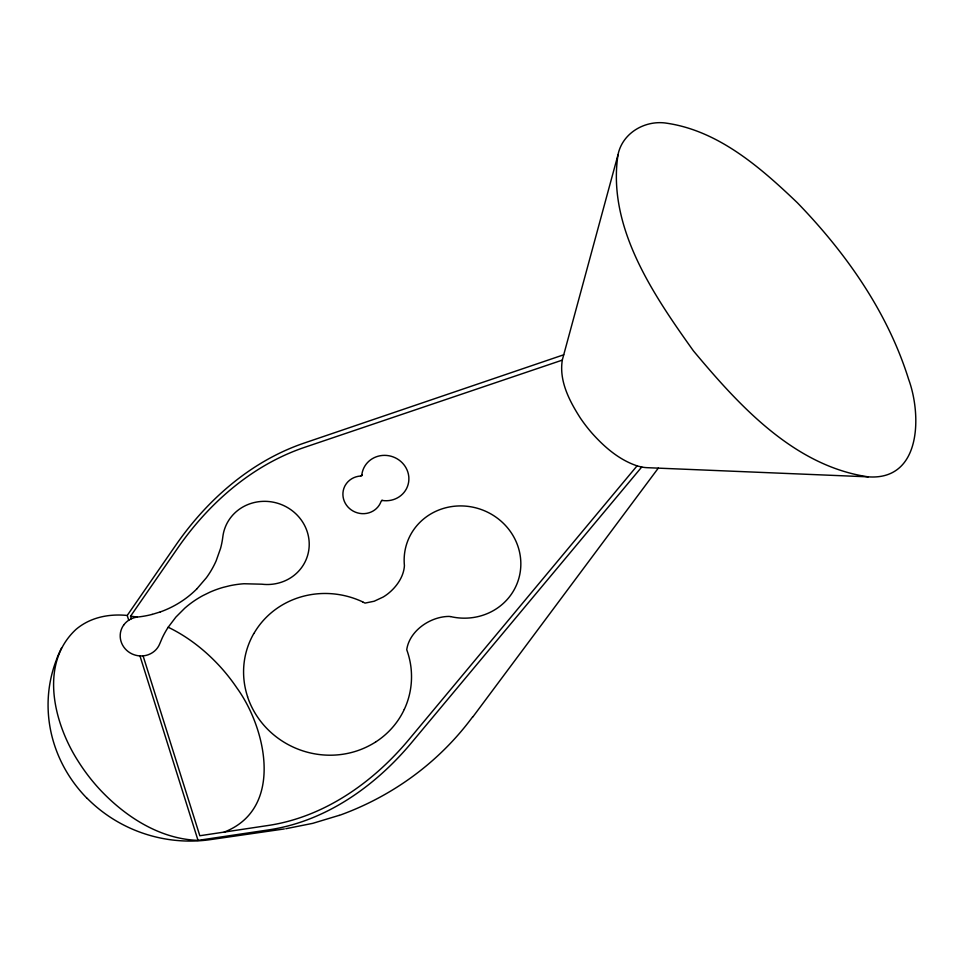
<?xml version="1.0" encoding="UTF-8"?>
<svg xmlns="http://www.w3.org/2000/svg" width="964" height="964" viewBox="0 0 964 964"><rect width="100%" height="100%" fill="white"/><g stroke="black" fill="none" stroke-linecap="round" stroke-linejoin="round"><path stroke-width="1.45" d="M641.735 467.01A33.848 32.174 20.1 0 0 647.037 467.673L868.19 476.843C921.572 480.735 921.668 414.785 908.642 379.37C887.639 312.107 845.958 252.905 797.3 202.693C760.716 167.772 718.903 130.984 667.088 123.259C645.591 119.62 622.383 132.695 617.996 154.818L562.59 358.982A30.366 28.872 20.1 0 0 562.313 360.114C558.915 380.864 569.411 400.928 580.244 417.882A153.409 145.817 20.1 0 0 591.812 432.957C604.103 446.79 618.707 459.515 636.445 465.636A44.236 42.042 20.1 0 0 641.735 467.01L411.797 742.388C375.55 785.961 325.868 821.34 268.848 829.859L198.03 840.379C159.928 839.054 125.669 816.894 100.184 789.853A191.715 182.232 20.1 0 1 78.12 761.138C53.9 723.482 38.801 663.835 76.048 629.359A60.057 57.093 20.1 0 1 88.001 621.587C100.111 615.707 113.921 614.128 127.224 615.454L175.496 545.612C206.971 499.93 250.917 461.214 303.973 443.139L563.723 354.788M617.996 154.818C607.031 227.155 653.447 294.839 693.417 350.86C739.099 405.543 794.083 465.998 868.19 476.843M360.512 476.035L360.476 476.035A19.714 18.738 20.1 0 0 345.257 485.338A19.822 18.846 20.1 0 0 344.63 486.519A19.714 18.738 20.1 0 0 355.33 512.137A19.714 18.738 20.1 0 0 381.069 501.449A2.109 2.012 20.1 0 1 381.346 501.075A2.555 2.434 20.1 0 1 382.322 500.461A23.726 22.558 20.1 0 0 406.374 488.905L406.615 488.435A23.726 22.558 20.1 0 0 408.857 477.698A23.739 22.57 20.1 0 0 408.724 476.132A23.726 22.558 20.1 0 0 384.684 455.357A23.726 22.558 20.1 0 0 361.741 475.818A3.663 3.482 20.1 0 1 361.849 475.071L361.886 474.987M198.03 840.379L139.961 655.918A20.69 19.666 20.1 0 0 143.082 655.857A20.726 19.702 20.1 0 0 148.372 654.689A20.618 19.605 20.1 0 0 159.843 643.566L162.229 637.951A96.557 91.785 20.1 0 1 168.194 627.239L175.87 617.105L184.823 608.139A103.244 98.135 20.1 0 1 202.886 595.607L209.959 592.149A102.642 97.557 20.1 0 1 222.985 587.425L229.83 585.726A99.099 94.195 20.1 0 1 243.94 583.75L261.883 584.196A43.669 41.5 20.1 0 0 279.656 582.762A43.488 41.331 20.1 0 0 309.179 542.443A43.488 41.331 20.1 0 0 275.981 502.798A43.669 41.5 20.1 0 0 252.05 503.112A43.513 41.356 20.1 0 0 222.829 536.791A90.917 86.423 20.1 0 1 220.575 548.347L216.153 560.843A100.642 95.665 20.1 0 1 206.368 577.773L196.644 589.112M131.381 618.755L130.574 616.201L177.448 548.468C208.561 503.365 252.026 465.142 304.467 447.38L562.313 360.114M472.661 717.18L658.291 468.13M637.084 465.841L409.447 738.906C373.719 781.949 324.735 816.918 268.462 825.437L199.825 835.74L143.082 655.857M224.238 832.077C283.994 808.784 266.594 728.917 236.951 688.031A187.847 178.545 20.1 0 0 221.25 667.859C206.272 651.218 188.414 636.987 168.194 627.239M339.183 815.351L312.71 823.352L285.814 828.727M160.313 611.911L152.204 614.393M382.479 500.424L381.636 500.352M284.308 828.944L210.489 839.608A139.852 132.936 20.1 0 1 187.799 841.054A138.973 132.092 20.1 0 1 147.179 834.595A138.033 131.2 20.1 0 1 95.376 805.988A137.575 130.767 20.1 0 1 87.23 798.373M127.224 615.454L128.73 620.238A20.642 19.629 20.1 0 0 123.717 625.021M123.705 625.021A20.328 19.328 20.1 0 0 132.044 653.929A20.015 19.027 20.1 0 0 132.707 654.207A20.606 19.581 20.1 0 0 139.322 655.869A20.618 19.605 20.1 0 0 140.033 655.881M196.62 589.088A102.461 97.388 20.1 0 1 160.313 611.923M152.204 614.393A96.002 91.243 20.1 0 1 139.864 616.767L137.876 616.996A20.738 19.714 20.1 0 0 128.73 620.238M130.574 616.201A91.267 86.748 20.1 0 1 137.105 617.093M361.801 475.132A2.543 2.422 20.1 0 1 360.789 475.939M362.741 601.982A84.181 80.012 20.1 0 1 365.031 603.103L374.165 601.235L383.154 597.041A51.128 48.598 20.1 0 0 388.167 593.571C396.65 586.787 403.771 576.617 404.422 565.651A58.671 55.767 20.1 0 1 484.434 510.763A58.684 55.779 20.1 0 1 487.218 512.017A58.671 55.767 20.1 0 1 517.873 581.449A58.671 55.767 20.1 0 1 450.754 616.623M253.881 633.541A84.591 80.41 20.1 0 1 362.765 601.922M253.821 633.505A84.832 80.639 20.1 0 0 250.905 639.108A84.639 80.458 20.1 0 0 246.206 692.068A84.422 80.241 20.1 0 0 247.603 696.743M247.543 696.755A84.302 80.133 20.1 0 0 369.453 745.57A84.76 80.566 20.1 0 0 375.574 742.039M404.29 709.408A84.76 80.566 20.1 0 0 411.435 673.185A84.555 80.374 20.1 0 0 410.845 666.353A84.446 80.277 20.1 0 0 406.736 649.7C409.411 630.926 429.896 616.84 448.405 616.43A16.521 15.701 20.1 0 1 450.537 616.574M404.314 709.359A84.832 80.627 20.1 0 1 375.586 742.039M56.743 658.737A139.937 133.02 20.1 0 1 61.539 647.977M87.146 798.445A138.189 131.345 20.1 0 1 56.84 658.774M472.493 717.059A301.889 286.947 20.1 0 1 339.22 815.436"/></g></svg>
